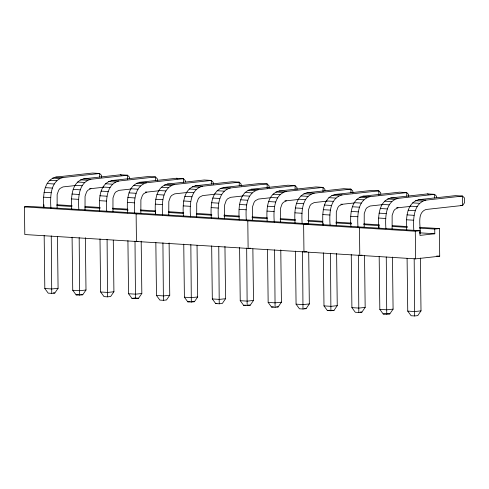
<?xml version="1.0" encoding="UTF-8"?>
<svg xmlns="http://www.w3.org/2000/svg" width="489" height="489" viewBox="0 0 489 489"><rect width="100%" height="100%" fill="white"/><g stroke="black" fill="none" stroke-linecap="round" stroke-linejoin="round"><path stroke-width="0.73" d="M44.169 235.441L44.817 288.522L48.191 293.143L51.736 293.363L51.259 235.881M72.085 237.177L72.733 290.258L76.107 294.879L79.652 295.105L79.175 237.617M100 238.913L100.648 291.994L104.023 296.621L107.568 296.841L107.091 239.359M127.916 240.655L128.564 293.736L131.938 298.357L135.484 298.577L135.007 241.095M155.838 242.391L156.486 295.472L159.86 300.093L163.405 300.313L162.929 242.831M183.754 244.127L184.402 297.208L187.776 301.829L191.321 302.055L190.844 244.567M211.67 245.863L212.318 298.944L215.692 303.571L219.237 303.791L218.76 246.309M239.586 247.605L240.233 300.686L243.608 305.307L247.153 305.527L246.676 248.045M267.507 249.341L268.155 302.422L271.523 307.043L275.075 307.263L274.598 249.781M295.423 251.077L296.071 304.158L299.445 308.785L302.991 309.005L302.514 251.517M323.339 252.819L323.987 305.894L327.361 310.521L330.906 310.741L330.43 253.259M351.255 254.555L351.903 307.636L355.277 312.257L358.822 312.477L358.345 254.995M379.177 256.554L379.825 309.372L383.193 313.993L386.738 314.213L386.267 256.994M407.092 258.29L407.74 311.108L411.115 315.735L414.66 315.955L414.183 258.73M43.827 207.801C43.087 197.171 42.916 180.514 55.813 177.097L92.543 173.045L99.634 173.491L101.571 175.417L101.596 177.421M50.917 208.21C50.171 197.587 50.019 180.948 62.91 177.538L99.634 173.491L99.677 177.091M71.749 209.506C71.003 198.882 70.844 182.244 83.735 178.833L120.459 174.787L127.556 175.227L129.487 177.152L129.499 178.491M78.827 209.194C78.044 198.73 78.228 182.568 90.826 179.274L127.556 175.227L127.605 179.549M99.664 211.242C98.919 200.624 98.76 183.986 111.651 180.569L148.381 176.523L155.471 176.963L157.403 178.888L157.427 180.899M106.755 211.682C106.009 201.065 105.85 184.426 118.741 181.016L155.471 176.963L155.514 180.563M127.58 212.978C126.834 202.36 126.682 185.722 139.567 182.311L176.297 178.259L183.387 178.699L185.319 180.63L185.337 181.969M134.671 213.424C133.925 202.801 133.772 186.162 146.657 182.752L183.387 178.699L183.43 182.305M155.496 214.75C154.756 204.121 154.585 187.464 167.482 184.047L204.213 179.995L211.303 180.441L213.241 182.366L213.265 184.371M162.586 215.16C161.841 204.536 161.688 187.898 174.573 184.487L211.303 180.441L211.346 184.041M183.412 216.456C182.672 205.832 182.513 189.194 195.404 185.783L232.128 181.737L239.219 182.177L241.156 184.102L241.181 186.113M190.508 216.896C189.763 206.279 189.604 189.64 202.495 186.223L239.219 182.177L239.268 185.777M211.334 218.192C210.588 207.574 210.429 190.936 223.32 187.519L260.05 183.473L267.141 183.913L269.072 185.838L269.097 187.849M218.424 218.632C217.678 208.014 217.519 191.376 230.411 187.965L267.141 183.913L267.19 188.234M239.249 219.928C238.504 209.31 238.345 192.672 251.236 189.261L287.966 185.209L295.056 185.649L296.988 187.58L297.012 189.585M246.34 220.374C245.594 209.75 245.441 193.112 258.326 189.701L295.056 185.649L295.099 189.255M267.159 220.942C266.377 210.472 266.548 194.292 279.152 190.997L315.882 186.945L322.972 187.391L324.904 189.316L324.922 190.655M274.256 222.11C273.51 211.486 273.357 194.848 286.242 191.437L322.972 187.391L323.027 191.712M295.081 223.406C294.335 212.788 294.182 196.144 307.074 192.733L343.798 188.687L350.888 189.127L352.826 191.052L352.85 193.063M302.178 223.846C301.432 213.228 301.273 196.59 314.164 193.173L350.888 189.127L350.937 192.727M323.003 225.142C322.257 214.524 322.098 197.886 334.989 194.469L371.719 190.423L378.81 190.863L380.742 192.794L380.76 194.127M330.081 224.83C329.299 214.365 329.482 198.204 342.08 194.915L378.81 190.863L378.859 195.184M350.919 226.884C350.173 216.26 350.014 199.622 362.905 196.211L399.635 192.159L406.726 192.599L408.657 194.53L408.682 196.535M358.009 227.324C357.263 216.7 357.111 200.062 369.996 196.651L406.726 192.599L406.769 196.205M378.834 228.394C378.076 217.819 378.021 201.321 390.821 197.947L427.551 193.895L434.642 194.341L436.573 196.266L436.591 197.605M385.925 228.84C385.167 218.265 385.112 201.768 397.912 198.387L434.642 194.341L434.684 197.941M406.75 230.136C405.992 219.561 405.937 203.063 418.743 199.683L455.467 195.637L462.557 196.077L464.495 198.002L464.55 202.691L462.673 205.441L425.943 209.494C416.445 212.911 420.968 226.425 420.057 233.589M413.841 230.576C413.083 220.001 413.028 203.503 425.833 200.123L462.557 196.077L462.673 205.441L460.546 205.313M51.736 293.363L54.823 293.027L58.081 288.284L57.451 236.719M79.652 295.105L82.739 294.763L85.997 290.02L85.355 237.697M113.283 240.191L113.913 291.756L110.655 296.499L107.568 296.841M135.484 298.577L138.57 298.235L141.828 293.492L141.193 241.175M169.108 242.911L169.75 295.234L166.486 299.977L163.405 300.313M191.321 302.055L194.408 301.713L197.666 296.97L197.036 245.405M224.946 246.383L225.582 298.706L222.324 303.449L219.237 303.791M247.153 305.527L250.24 305.185L253.498 300.442L252.868 248.883M275.075 307.263L278.155 306.927L281.419 302.184L280.778 249.861M302.991 309.005L306.077 308.663L309.335 303.92L308.706 252.355M330.906 310.741L333.993 310.399L337.251 305.656L336.609 253.333M358.822 312.477L361.909 312.135L365.167 307.392L364.537 255.833M386.738 314.213L389.825 313.877L393.089 309.134L392.447 257.067M420.357 258.051L421.005 310.87L417.747 315.613L414.66 315.955M103.68 187.238L90.942 188.644L87.867 190.239L86.608 191.865L85.062 196.242L85.019 210.019M159.518 190.71L146.773 192.116L143.705 193.711L142.44 195.343L140.893 199.72L140.85 213.497M298.351 199.481L286.358 200.808L283.29 202.403L282.031 204.029L280.484 208.406L280.441 222.183M354.189 202.959L342.196 204.28L339.121 205.875L337.862 207.507L336.316 211.884L336.273 225.661M410.772 206.352L398.028 207.758L394.959 209.353L393.7 210.979L392.154 215.356L392.105 228.895M75.764 185.502L63.02 186.908L59.951 188.503L58.692 190.129L57.146 194.506L57.103 208.283M130.85 189.06L118.858 190.38L115.783 191.975L114.524 193.607L112.977 197.978L112.935 211.761M24.45 206.896L29.077 206.389L419.923 230.71L419.978 235.398L434.794 233.76L434.733 229.078L439.366 228.571L439.703 256.199L415.632 258.858L24.786 234.531L24.45 206.896L415.289 231.224L419.923 230.71M186.682 192.532L174.689 193.858L171.621 195.453L170.361 197.079L168.815 201.456L168.772 215.233M214.598 194.267L202.605 195.594L199.536 197.189L198.277 198.815L196.731 203.192L196.688 216.969M242.52 196.01L230.527 197.33L227.452 198.925L226.193 200.557L224.647 204.928L224.604 218.711M270.435 197.745L258.443 199.066L255.374 200.661L254.109 202.293L252.562 206.67L252.52 220.447M140.746 213.338L136.119 213.846L136.455 241.48L137.959 241.315M327.019 201.138L314.274 202.544L311.206 204.139L309.947 205.765L308.4 210.142L308.357 223.919M382.105 204.695L370.112 206.016L367.037 207.611L365.778 209.243L364.232 213.62L364.189 227.397M252.416 220.288L247.789 220.796L248.125 248.43L250.38 248.18M308.253 223.76L303.62 224.274L303.962 251.908L306.97 251.572M364.085 227.238L359.458 227.746L359.794 255.38L362.049 255.13M58.081 288.284L51.907 288.962L44.817 288.522M85.997 290.02L79.823 290.698L72.733 290.258M76.107 294.879L78.576 294.61M113.913 291.756L107.739 292.434L100.648 291.994M141.828 293.492L135.661 294.176L128.564 293.736M131.938 298.357L135.025 298.015M169.75 295.234L163.577 295.912L156.486 295.472M197.666 296.97L191.492 297.648L184.402 297.208M187.776 301.829L190.245 301.56M225.582 298.706L219.408 299.39L212.318 298.944M215.692 303.571L216.927 303.431M253.498 300.442L247.324 301.126L240.233 300.686M243.608 305.307L245.46 305.105M281.419 302.184L275.246 302.862L268.155 302.422M271.523 307.043L273.375 306.841M309.335 303.92L303.162 304.598L296.071 304.158M337.251 305.656L331.077 306.34L323.987 305.894M327.361 310.521L329.83 310.246M365.167 307.392L358.993 308.076L351.903 307.636M393.089 309.134L386.915 309.812L379.825 309.372M383.193 313.993L385.662 313.724M421.005 310.87L414.831 311.548L407.74 311.108M55.813 177.097L62.91 177.538M83.735 178.833L90.826 179.274M111.651 180.569L118.741 181.016M139.567 182.311L146.657 182.752M167.482 184.047L174.573 184.487M195.404 185.783L202.495 186.223M223.32 187.519L230.411 187.965M251.236 189.261L258.326 189.701M279.152 190.997L286.242 191.437M307.074 192.733L314.164 193.173M334.989 194.469L342.08 194.915M362.905 196.211L369.996 196.651M390.821 197.947L397.912 198.387M418.743 199.683L425.833 200.123M52.629 178.088L59.719 178.528M80.544 179.824L87.635 180.264M108.46 181.56L115.557 182.006M136.382 183.302L143.473 183.742M164.298 185.038L171.388 185.478M192.214 186.774L199.304 187.214M220.129 188.516L227.22 188.956M248.051 190.252L255.142 190.692M275.967 191.988L283.058 192.428M303.883 193.723L310.973 194.17M331.799 195.466L338.889 195.906M359.721 197.201L366.811 197.642M387.636 198.937L394.727 199.378M415.552 200.673L422.643 201.12M49.676 180.288L56.767 180.728M77.592 182.024L84.683 182.464M105.508 183.76L112.598 184.206M133.424 185.502L140.514 185.942M161.346 187.238L168.436 187.678M189.261 188.974L196.352 189.414M217.177 190.71L224.268 191.156M245.093 192.452L252.183 192.892M273.015 194.188L280.105 194.628M300.931 195.924L308.021 196.364M328.846 197.66L335.937 198.106M356.762 199.402L363.853 199.842M384.678 201.138L391.775 201.578M412.6 202.874L419.69 203.314M47.152 183.546L54.242 183.986M75.068 185.282L82.164 185.728M102.99 187.024L110.08 187.464M130.905 188.76L137.996 189.2M158.821 190.496L165.912 190.936M186.737 192.232L193.833 192.678M214.659 193.974L221.749 194.414M242.575 195.71L249.665 196.15M270.49 197.446L277.581 197.886M298.406 199.182L305.497 199.628M326.328 200.924L333.419 201.364M354.244 202.66L361.334 203.1M382.16 204.396L389.25 204.836M410.075 206.132L417.166 206.578M89.518 188.552L90.942 188.644M145.355 192.03L146.773 192.116M284.94 200.716L286.358 200.808M340.778 204.194L342.196 204.28M396.61 207.666L398.028 207.758M45.239 187.642L52.329 188.082M73.154 189.377L80.245 189.824M101.076 191.12L108.167 191.56M128.992 192.855L136.083 193.296M156.908 194.591L163.998 195.032M184.824 196.327L191.914 196.774M212.739 198.069L219.836 198.51M240.661 199.805L247.752 200.245M268.577 201.541L275.668 201.981M296.493 203.283L303.583 203.724M324.409 205.019L331.499 205.459M352.331 206.755L359.421 207.195M380.246 208.491L387.337 208.937M408.162 210.233L415.253 210.673M44.059 192.299L51.149 192.739M71.981 194.035L79.071 194.475M99.897 195.771L106.987 196.211M127.812 197.507L134.903 197.953M155.728 199.249L162.819 199.689M183.644 200.985L190.741 201.425M211.566 202.721L218.656 203.161M239.482 204.457L246.572 204.903M267.397 206.199L274.488 206.639M295.313 207.935L302.41 208.375M323.235 209.671L330.326 210.111M351.151 211.413L358.241 211.853M379.067 213.149L386.157 213.589M406.982 214.885L414.073 215.325M43.698 197.189L50.789 197.635M71.614 198.931L78.705 199.371M99.536 200.667L106.626 201.107M127.452 202.403L134.542 202.843M155.368 204.145L162.458 204.585M183.283 205.881L190.374 206.321M211.205 207.617L218.296 208.057M239.121 209.353L246.212 209.793M267.037 211.095L274.127 211.535M294.953 212.831L302.043 213.271M322.874 214.567L329.965 215.007M350.79 216.303L357.881 216.749M378.706 218.045L385.797 218.485M406.622 219.781L413.712 220.221M56.883 204.763L72.072 205.71M84.988 206.511L100.178 207.458M112.336 208.216L127.525 209.158M140.441 209.964L155.636 210.912M168.552 211.713L183.742 212.66M196.657 213.461L211.847 214.408M224.005 215.166L239.194 216.114M252.11 216.914L267.306 217.862M280.215 218.662L295.411 219.61M307.563 220.368L322.758 221.309M336.053 222.14L351.628 223.106M363.779 223.864L379.354 224.836M392.27 225.637L407.459 226.584M419.617 227.342L439.366 228.571M56.81 205.557L71.999 206.505M84.915 207.305L100.111 208.253M113.02 209.054L128.216 210.001M140.367 210.759L155.563 211.706L155.594 214.378M168.479 212.507L183.668 213.455M196.584 214.255L211.78 215.203M223.931 215.961L239.127 216.902M252.037 217.709L267.232 218.656M280.148 219.457L295.338 220.405M308.253 221.205L322.685 222.104M335.98 222.935L351.554 223.901M363.706 224.659L379.281 225.631M392.196 226.431L407.386 227.379M419.544 228.137L434.733 229.078M419.599 232.819L434.794 233.76M436.665 256.01L439.703 256.199M53.405 292.935L54.823 293.027M80.612 294.629L82.739 294.763M135.734 298.058L138.57 298.235M192.281 301.579L194.408 301.713M248.112 305.057L250.24 305.185M276.737 306.835L278.155 306.927M304.659 308.577L306.077 308.663M331.866 310.27L333.993 310.399M360.491 312.049L361.909 312.135M386.988 313.7L389.825 313.877M427.551 193.895L428.78 194.488M176.297 178.259L177.525 178.852M120.459 174.787L121.688 175.38M415.289 231.224L415.632 258.858M378.902 225.606L378.932 228.284M323.082 223.467L323.101 224.806M43.894 204.757L43.924 207.428"/></g></svg>
